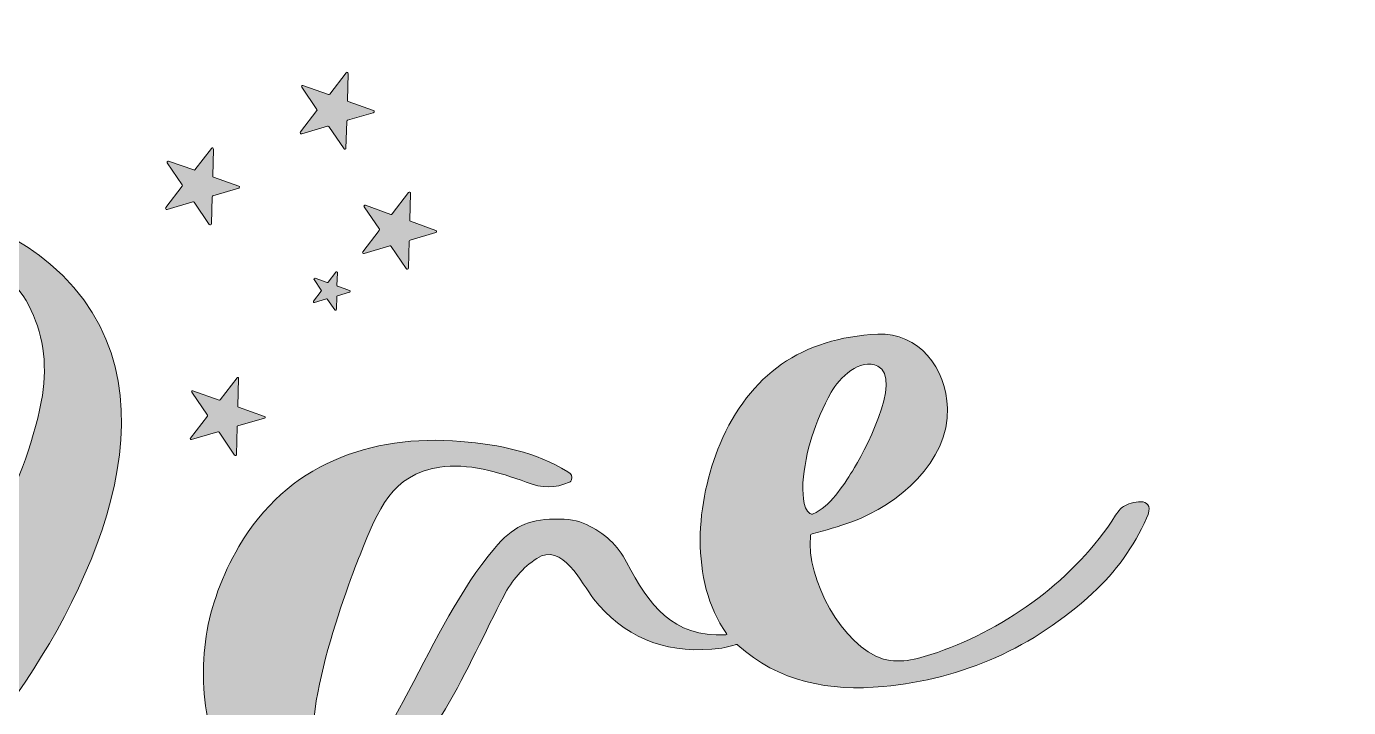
# Model space of a CAD drawing. Header units: millimetres. Extents: x 6 to 133, y 303 to 393.
# Drawn here: x 101.81 to 112.14, y 319.11 to 324.43 of the extents above; entities that cross this region are included whole.
import ezdxf

# ---------------------------------------------------------------- set-up
doc = ezdxf.new("R2010")
doc.units = ezdxf.units.MM
doc.header["$MEASUREMENT"] = 0

# ---------------------------------------------------------------- blocks, each defined once
blk = doc.blocks.new('block 2')
at = {"color": 188, "lineweight": 35, "true_color": 0x161224}
blk.add_open_spline([(21.418, 393.141), (21.418, 393.141), (6.418, 303.141), (6.418, 303.141), (6.418, 303.141), (118.799, 303.141), (118.799, 303.141), (118.799, 303.141), (133.023, 388.483), (133.023, 388.483), (133.386, 390.662), (131.914, 392.723), (129.735, 393.086), (129.518, 393.122), (129.298, 393.141), (129.078, 393.141), (129.078, 393.141), (21.418, 393.141), (21.418, 393.141)], degree=3, knots=[0, 0, 0, 0, 1, 1, 1, 2, 2, 2, 3, 3, 3, 4, 4, 4, 5, 5, 5, 6, 6, 6, 6], dxfattribs=at)
blk = doc.blocks.new('block 137')
at = {"true_color": 0x161225}
h = blk.add_hatch(color=188, dxfattribs=at)
h.dxf.hatch_style = 2
edge = h.paths.add_edge_path()
edge.add_spline(control_points=[(94.849, 321.238), (94.442, 321.015), (93.028, 320.19), (93.152, 319.64), (93.163, 319.59), (93.196, 319.542), (93.218, 319.496), (93.227, 319.478), (93.222, 319.469), (93.202, 319.468), (92.841, 319.449), (92.472, 319.668), (92.426, 320.051), (92.407, 320.206), (92.448, 320.342), (92.55, 320.457), (93.425, 321.448), (94.727, 322.071), (95.948, 322.507), (96.839, 322.827), (97.757, 323.042), (98.698, 323.153), (99.239, 323.217), (99.782, 323.225), (100.324, 323.175), (100.906, 323.121), (101.557, 322.948), (101.993, 322.576), (103.091, 321.639), (102.337, 320.061), (101.678, 319.136), (101.056, 318.265), (100.311, 317.512), (99.443, 316.878), (99.028, 316.575), (98.586, 316.318), (98.116, 316.111), (97.633, 315.896), (97.033, 315.899), (96.528, 316.031), (96.358, 316.075), (96.272, 316.122), (96.256, 316.302), (96.247, 316.403), (96.291, 316.452), (96.386, 316.451), (96.417, 316.451), (96.443, 316.436), (96.462, 316.404), (96.513, 316.322), (96.569, 316.254), (96.63, 316.202), (96.741, 316.107), (96.884, 316.142), (97.013, 316.181), (97.547, 316.338), (97.982, 316.619), (98.413, 316.962), (99.373, 317.724), (100.222, 318.596), (100.959, 319.576), (101.376, 320.131), (101.79, 320.815), (101.923, 321.5), (102.023, 322.018), (101.811, 322.486), (101.332, 322.702), (101.12, 322.798), (100.906, 322.858), (100.687, 322.881), (99.933, 322.961), (99.166, 322.832), (98.414, 322.642), (97.176, 322.329), (95.988, 321.862), (94.849, 321.238)], knot_values=[0, 0, 0, 0, 1, 1, 1, 2, 2, 2, 3, 3, 3, 4, 4, 4, 5, 5, 5, 6, 6, 6, 7, 7, 7, 8, 8, 8, 9, 9, 9, 10, 10, 10, 11, 11, 11, 12, 12, 12, 13, 13, 13, 14, 14, 14, 15, 15, 15, 16, 16, 16, 17, 17, 17, 18, 18, 18, 19, 19, 19, 20, 20, 20, 21, 21, 21, 22, 22, 22, 23, 23, 23, 24, 24, 24, 25, 25, 25, 25], degree=3, periodic=1)
at = {"lineweight": 0}
blk.add_open_spline([(94.849, 321.238), (94.442, 321.015), (93.028, 320.19), (93.152, 319.64), (93.163, 319.59), (93.196, 319.542), (93.218, 319.496), (93.227, 319.478), (93.222, 319.469), (93.202, 319.468), (92.841, 319.449), (92.472, 319.668), (92.426, 320.051), (92.407, 320.206), (92.448, 320.342), (92.55, 320.457), (93.425, 321.448), (94.727, 322.071), (95.948, 322.507), (96.839, 322.827), (97.757, 323.042), (98.698, 323.153), (99.239, 323.217), (99.782, 323.225), (100.324, 323.175), (100.906, 323.121), (101.557, 322.948), (101.993, 322.576), (103.091, 321.639), (102.337, 320.061), (101.678, 319.136), (101.056, 318.265), (100.311, 317.512), (99.443, 316.878), (99.028, 316.575), (98.586, 316.318), (98.116, 316.111), (97.633, 315.896), (97.033, 315.899), (96.528, 316.031), (96.358, 316.075), (96.272, 316.122), (96.256, 316.302), (96.247, 316.403), (96.291, 316.452), (96.386, 316.451), (96.417, 316.451), (96.443, 316.436), (96.462, 316.404), (96.513, 316.322), (96.569, 316.254), (96.63, 316.202), (96.741, 316.107), (96.884, 316.142), (97.013, 316.181), (97.547, 316.338), (97.982, 316.619), (98.413, 316.962), (99.373, 317.724), (100.222, 318.596), (100.959, 319.576), (101.376, 320.131), (101.79, 320.815), (101.923, 321.5), (102.023, 322.018), (101.811, 322.486), (101.332, 322.702), (101.12, 322.798), (100.906, 322.858), (100.687, 322.881), (99.933, 322.961), (99.166, 322.832), (98.414, 322.642), (97.176, 322.329), (95.988, 321.862), (94.849, 321.238)], degree=3, knots=[0, 0, 0, 0, 1, 1, 1, 2, 2, 2, 3, 3, 3, 4, 4, 4, 5, 5, 5, 6, 6, 6, 7, 7, 7, 8, 8, 8, 9, 9, 9, 10, 10, 10, 11, 11, 11, 12, 12, 12, 13, 13, 13, 14, 14, 14, 15, 15, 15, 16, 16, 16, 17, 17, 17, 18, 18, 18, 19, 19, 19, 20, 20, 20, 21, 21, 21, 22, 22, 22, 23, 23, 23, 24, 24, 24, 25, 25, 25, 25], dxfattribs=at)
blk = doc.blocks.new('block 136')
blk.add_blockref('block 137', (0, 0))
blk = doc.blocks.new('block 139')
at = {"true_color": 0x161225}
h = blk.add_hatch(color=188, dxfattribs=at)
h.dxf.hatch_style = 2
edge = h.paths.add_edge_path()
edge.add_spline(control_points=[(107.278, 319.69), (106.986, 320.104), (107.04, 320.726), (107.228, 321.171), (107.459, 321.715), (107.869, 322), (108.46, 322.029), (108.78, 322.044), (108.997, 321.76), (109.005, 321.451), (109.017, 321.032), (108.622, 320.695), (108.257, 320.562), (108.156, 320.526), (108.053, 320.495), (107.948, 320.468), (107.94, 320.466), (107.935, 320.46), (107.934, 320.451), (107.899, 320.123), (108.183, 319.585), (108.505, 319.49), (108.642, 319.45), (108.794, 319.496), (108.927, 319.542), (109.477, 319.734), (110.004, 320.117), (110.319, 320.613), (110.343, 320.65), (110.367, 320.676), (110.391, 320.688), (110.469, 320.728), (110.637, 320.759), (110.562, 320.591), (110.461, 320.367), (110.321, 320.172), (110.14, 320.005), (109.678, 319.579), (109.132, 319.335), (108.503, 319.275), (108.09, 319.235), (107.677, 319.312), (107.368, 319.599), (107.361, 319.605), (107.354, 319.606), (107.346, 319.602), (107.299, 319.585), (107.238, 319.572), (107.163, 319.567), (106.782, 319.536), (106.469, 319.668), (106.239, 319.961), (106.147, 320.079), (105.993, 320.408), (105.795, 320.276), (105.688, 320.205), (105.602, 320.106), (105.537, 319.982), (105.252, 319.431), (104.97, 318.721), (104.446, 318.357), (104.068, 318.095), (103.666, 318.274), (103.407, 318.596), (103.325, 318.699), (103.27, 318.813), (103.241, 318.939), (103.127, 319.437), (103.202, 319.913), (103.467, 320.369), (103.842, 321.011), (104.491, 321.248), (105.202, 321.191), (105.516, 321.165), (105.779, 321.109), (106.038, 320.953), (106.066, 320.938), (106.075, 320.916), (106.067, 320.891), (106.065, 320.882), (106.059, 320.875), (106.051, 320.872), (105.934, 320.822), (105.84, 320.824), (105.713, 320.872), (105.503, 320.951), (105.25, 321.024), (105.037, 320.989), (104.657, 320.928), (104.561, 320.667), (104.414, 320.305), (104.298, 320.017), (103.86, 318.821), (104.136, 318.605), (104.371, 318.419), (104.714, 319.087), (104.793, 319.236), (105.015, 319.65), (105.19, 320.027), (105.466, 320.355), (105.607, 320.524), (105.722, 320.58), (105.935, 320.584), (106.038, 320.586), (106.121, 320.572), (106.183, 320.542), (106.323, 320.477), (106.429, 320.378), (106.498, 320.246), (106.675, 319.911), (106.855, 319.66), (107.272, 319.679), (107.281, 319.68), (107.282, 319.683), (107.278, 319.69)], knot_values=[0, 0, 0, 0, 1, 1, 1, 2, 2, 2, 3, 3, 3, 4, 4, 4, 5, 5, 5, 6, 6, 6, 7, 7, 7, 8, 8, 8, 9, 9, 9, 10, 10, 10, 11, 11, 11, 12, 12, 12, 13, 13, 13, 14, 14, 14, 15, 15, 15, 16, 16, 16, 17, 17, 17, 18, 18, 18, 19, 19, 19, 20, 20, 20, 21, 21, 21, 22, 22, 22, 23, 23, 23, 24, 24, 24, 25, 25, 25, 26, 26, 26, 27, 27, 27, 28, 28, 28, 29, 29, 29, 30, 30, 30, 31, 31, 31, 32, 32, 32, 33, 33, 33, 34, 34, 34, 35, 35, 35, 36, 36, 36, 37, 37, 37, 38, 38, 38, 38], degree=3, periodic=1)
edge = h.paths.add_edge_path()
edge.add_spline(control_points=[(108.262, 320.958), (108.342, 321.085), (108.663, 321.679), (108.461, 321.779), (108.321, 321.848), (108.159, 321.687), (108.097, 321.575), (107.968, 321.345), (107.895, 321.11), (107.876, 320.868), (107.873, 320.818), (107.871, 320.663), (107.93, 320.627), (107.939, 320.622), (107.947, 320.621), (107.956, 320.625), (108.085, 320.679), (108.191, 320.844), (108.262, 320.958)], knot_values=[0, 0, 0, 0, 1, 1, 1, 2, 2, 2, 3, 3, 3, 4, 4, 4, 5, 5, 5, 6, 6, 6, 6], degree=3, periodic=1)
at = {"lineweight": 0}
for points, knots in [([(107.278, 319.69), (106.986, 320.104), (107.04, 320.726), (107.228, 321.171), (107.459, 321.715), (107.869, 322), (108.46, 322.029), (108.78, 322.044), (108.997, 321.76), (109.005, 321.451), (109.017, 321.032), (108.622, 320.695), (108.257, 320.562), (108.156, 320.526), (108.053, 320.495), (107.948, 320.468), (107.94, 320.466), (107.935, 320.46), (107.934, 320.451), (107.899, 320.123), (108.183, 319.585), (108.505, 319.49), (108.642, 319.45), (108.794, 319.496), (108.927, 319.542), (109.477, 319.734), (110.004, 320.117), (110.319, 320.613), (110.343, 320.65), (110.367, 320.676), (110.391, 320.688), (110.469, 320.728), (110.637, 320.759), (110.562, 320.591), (110.461, 320.367), (110.321, 320.172), (110.14, 320.005), (109.678, 319.579), (109.132, 319.335), (108.503, 319.275), (108.09, 319.235), (107.677, 319.312), (107.368, 319.599), (107.361, 319.605), (107.354, 319.606), (107.346, 319.602), (107.299, 319.585), (107.238, 319.572), (107.163, 319.567), (106.782, 319.536), (106.469, 319.668), (106.239, 319.961), (106.147, 320.079), (105.993, 320.408), (105.795, 320.276), (105.688, 320.205), (105.602, 320.106), (105.537, 319.982), (105.252, 319.431), (104.97, 318.721), (104.446, 318.357), (104.068, 318.095), (103.666, 318.274), (103.407, 318.596), (103.325, 318.699), (103.27, 318.813), (103.241, 318.939), (103.127, 319.437), (103.202, 319.913), (103.467, 320.369), (103.842, 321.011), (104.491, 321.248), (105.202, 321.191), (105.516, 321.165), (105.779, 321.109), (106.038, 320.953), (106.066, 320.938), (106.075, 320.916), (106.067, 320.891), (106.065, 320.882), (106.059, 320.875), (106.051, 320.872), (105.934, 320.822), (105.84, 320.824), (105.713, 320.872), (105.503, 320.951), (105.25, 321.024), (105.037, 320.989), (104.657, 320.928), (104.561, 320.667), (104.414, 320.305), (104.298, 320.017), (103.86, 318.821), (104.136, 318.605), (104.371, 318.419), (104.714, 319.087), (104.793, 319.236), (105.015, 319.65), (105.19, 320.027), (105.466, 320.355), (105.607, 320.524), (105.722, 320.58), (105.935, 320.584), (106.038, 320.586), (106.121, 320.572), (106.183, 320.542), (106.323, 320.477), (106.429, 320.378), (106.498, 320.246), (106.675, 319.911), (106.855, 319.66), (107.272, 319.679), (107.281, 319.68), (107.282, 319.683), (107.278, 319.69)], [0, 0, 0, 0, 1, 1, 1, 2, 2, 2, 3, 3, 3, 4, 4, 4, 5, 5, 5, 6, 6, 6, 7, 7, 7, 8, 8, 8, 9, 9, 9, 10, 10, 10, 11, 11, 11, 12, 12, 12, 13, 13, 13, 14, 14, 14, 15, 15, 15, 16, 16, 16, 17, 17, 17, 18, 18, 18, 19, 19, 19, 20, 20, 20, 21, 21, 21, 22, 22, 22, 23, 23, 23, 24, 24, 24, 25, 25, 25, 26, 26, 26, 27, 27, 27, 28, 28, 28, 29, 29, 29, 30, 30, 30, 31, 31, 31, 32, 32, 32, 33, 33, 33, 34, 34, 34, 35, 35, 35, 36, 36, 36, 37, 37, 37, 38, 38, 38, 38]), ([(108.262, 320.958), (108.342, 321.085), (108.663, 321.679), (108.461, 321.779), (108.321, 321.848), (108.159, 321.687), (108.097, 321.575), (107.968, 321.345), (107.895, 321.11), (107.876, 320.868), (107.873, 320.818), (107.871, 320.663), (107.93, 320.627), (107.939, 320.622), (107.947, 320.621), (107.956, 320.625), (108.085, 320.679), (108.191, 320.844), (108.262, 320.958)], [0, 0, 0, 0, 1, 1, 1, 2, 2, 2, 3, 3, 3, 4, 4, 4, 5, 5, 5, 6, 6, 6, 6])]:
    blk.add_open_spline(points, degree=3, knots=knots, dxfattribs=at)
blk = doc.blocks.new('block 138')
blk.add_blockref('block 139', (0, 0))

msp = doc.modelspace()

# ---------------------------------------------------------------- hatches: boundary and pattern name
at = {"true_color": 0x161225}
h = msp.add_hatch(color=188, dxfattribs=at)
h.dxf.hatch_style = 2
edge = h.paths.add_edge_path()
edge.add_spline(control_points=[(104.321, 323.848), (104.321, 323.848), (104.52, 323.777), (104.52, 323.777), (104.523, 323.776), (104.525, 323.772), (104.525, 323.768), (104.525, 323.764), (104.523, 323.761), (104.518, 323.76), (104.518, 323.76), (104.316, 323.701), (104.316, 323.701), (104.313, 323.699), (104.311, 323.697), (104.311, 323.692), (104.311, 323.692), (104.304, 323.481), (104.304, 323.481), (104.304, 323.478), (104.302, 323.475), (104.299, 323.474), (104.294, 323.473), (104.291, 323.474), (104.289, 323.477), (104.289, 323.477), (104.17, 323.651), (104.17, 323.651), (104.167, 323.655), (104.164, 323.656), (104.16, 323.655), (104.16, 323.655), (103.958, 323.595), (103.958, 323.595), (103.953, 323.594), (103.95, 323.595), (103.948, 323.598), (103.946, 323.601), (103.946, 323.606), (103.948, 323.609), (103.948, 323.609), (104.077, 323.776), (104.077, 323.776), (104.079, 323.779), (104.079, 323.782), (104.077, 323.786), (104.077, 323.786), (103.958, 323.96), (103.958, 323.96), (103.956, 323.963), (103.956, 323.966), (103.958, 323.97), (103.961, 323.973), (103.965, 323.974), (103.968, 323.973), (103.968, 323.973), (104.167, 323.902), (104.167, 323.902), (104.171, 323.901), (104.174, 323.902), (104.177, 323.905), (104.177, 323.905), (104.305, 324.072), (104.305, 324.072), (104.308, 324.076), (104.311, 324.076), (104.315, 324.075), (104.32, 324.074), (104.321, 324.071), (104.321, 324.066), (104.321, 324.066), (104.315, 323.856), (104.315, 323.856), (104.314, 323.852), (104.316, 323.849), (104.321, 323.848)], knot_values=[0, 0, 0, 0, 1, 1, 1, 2, 2, 2, 3, 3, 3, 4, 4, 4, 5, 5, 5, 6, 6, 6, 7, 7, 7, 8, 8, 8, 9, 9, 9, 10, 10, 10, 11, 11, 11, 12, 12, 12, 13, 13, 13, 14, 14, 14, 15, 15, 15, 16, 16, 16, 17, 17, 17, 18, 18, 18, 19, 19, 19, 20, 20, 20, 21, 21, 21, 22, 22, 22, 23, 23, 23, 24, 24, 24, 25, 25, 25, 25], degree=3, periodic=1)
h = msp.add_hatch(color=188, dxfattribs=at)
h.dxf.hatch_style = 2
edge = h.paths.add_edge_path()
edge.add_spline(control_points=[(103.269, 323.256), (103.269, 323.256), (103.466, 323.185), (103.466, 323.185), (103.471, 323.184), (103.472, 323.182), (103.472, 323.177), (103.472, 323.173), (103.47, 323.171), (103.466, 323.17), (103.466, 323.17), (103.264, 323.11), (103.264, 323.11), (103.261, 323.109), (103.259, 323.105), (103.259, 323.102), (103.259, 323.102), (103.252, 322.891), (103.252, 322.891), (103.252, 322.887), (103.25, 322.884), (103.246, 322.883), (103.242, 322.882), (103.239, 322.883), (103.236, 322.887), (103.236, 322.887), (103.117, 323.06), (103.117, 323.06), (103.114, 323.063), (103.111, 323.064), (103.108, 323.063), (103.108, 323.063), (102.906, 323.004), (102.906, 323.004), (102.901, 323.003), (102.899, 323.004), (102.896, 323.008), (102.894, 323.011), (102.894, 323.014), (102.897, 323.018), (102.897, 323.018), (103.024, 323.185), (103.024, 323.185), (103.027, 323.188), (103.027, 323.192), (103.024, 323.195), (103.024, 323.195), (102.907, 323.368), (102.907, 323.368), (102.905, 323.372), (102.905, 323.375), (102.907, 323.378), (102.909, 323.382), (102.912, 323.383), (102.917, 323.382), (102.917, 323.382), (103.114, 323.312), (103.114, 323.312), (103.119, 323.309), (103.122, 323.311), (103.124, 323.314), (103.124, 323.314), (103.253, 323.48), (103.253, 323.48), (103.255, 323.484), (103.259, 323.485), (103.263, 323.484), (103.266, 323.483), (103.269, 323.479), (103.269, 323.475), (103.269, 323.475), (103.263, 323.265), (103.263, 323.265), (103.263, 323.261), (103.264, 323.258), (103.269, 323.256)], knot_values=[0, 0, 0, 0, 1, 1, 1, 2, 2, 2, 3, 3, 3, 4, 4, 4, 5, 5, 5, 6, 6, 6, 7, 7, 7, 8, 8, 8, 9, 9, 9, 10, 10, 10, 11, 11, 11, 12, 12, 12, 13, 13, 13, 14, 14, 14, 15, 15, 15, 16, 16, 16, 17, 17, 17, 18, 18, 18, 19, 19, 19, 20, 20, 20, 21, 21, 21, 22, 22, 22, 23, 23, 23, 24, 24, 24, 25, 25, 25, 25], degree=3, periodic=1)
h = msp.add_hatch(color=188, dxfattribs=at)
h.dxf.hatch_style = 2
edge = h.paths.add_edge_path()
edge.add_spline(control_points=[(104.809, 322.911), (104.809, 322.911), (105.007, 322.84), (105.007, 322.84), (105.01, 322.839), (105.012, 322.836), (105.012, 322.832), (105.012, 322.828), (105.01, 322.824), (105.006, 322.823), (105.006, 322.823), (104.805, 322.763), (104.805, 322.763), (104.8, 322.762), (104.798, 322.76), (104.798, 322.756), (104.798, 322.756), (104.793, 322.546), (104.793, 322.546), (104.793, 322.541), (104.79, 322.538), (104.786, 322.537), (104.781, 322.536), (104.778, 322.537), (104.776, 322.541), (104.776, 322.541), (104.657, 322.715), (104.657, 322.715), (104.655, 322.718), (104.652, 322.719), (104.647, 322.718), (104.647, 322.718), (104.446, 322.659), (104.446, 322.659), (104.442, 322.658), (104.439, 322.659), (104.436, 322.662), (104.434, 322.666), (104.434, 322.669), (104.436, 322.672), (104.436, 322.672), (104.564, 322.839), (104.564, 322.839), (104.567, 322.842), (104.567, 322.845), (104.565, 322.849), (104.565, 322.849), (104.446, 323.023), (104.446, 323.023), (104.444, 323.026), (104.444, 323.03), (104.446, 323.033), (104.45, 323.036), (104.453, 323.038), (104.456, 323.036), (104.456, 323.036), (104.655, 322.965), (104.655, 322.965), (104.658, 322.964), (104.662, 322.965), (104.664, 322.969), (104.664, 322.969), (104.793, 323.135), (104.793, 323.135), (104.795, 323.139), (104.798, 323.14), (104.803, 323.139), (104.807, 323.136), (104.809, 323.134), (104.808, 323.13), (104.808, 323.13), (104.803, 322.92), (104.803, 322.92), (104.803, 322.915), (104.805, 322.912), (104.809, 322.911)], knot_values=[0, 0, 0, 0, 1, 1, 1, 2, 2, 2, 3, 3, 3, 4, 4, 4, 5, 5, 5, 6, 6, 6, 7, 7, 7, 8, 8, 8, 9, 9, 9, 10, 10, 10, 11, 11, 11, 12, 12, 12, 13, 13, 13, 14, 14, 14, 15, 15, 15, 16, 16, 16, 17, 17, 17, 18, 18, 18, 19, 19, 19, 20, 20, 20, 21, 21, 21, 22, 22, 22, 23, 23, 23, 24, 24, 24, 25, 25, 25, 25], degree=3, periodic=1)
h = msp.add_hatch(color=188, dxfattribs=at)
h.dxf.hatch_style = 2
edge = h.paths.add_edge_path()
edge.add_spline(control_points=[(104.24, 322.403), (104.24, 322.403), (104.332, 322.369), (104.332, 322.369), (104.335, 322.368), (104.338, 322.366), (104.336, 322.363), (104.336, 322.359), (104.335, 322.356), (104.332, 322.356), (104.332, 322.356), (104.238, 322.328), (104.238, 322.328), (104.234, 322.327), (104.232, 322.325), (104.232, 322.322), (104.232, 322.322), (104.23, 322.224), (104.23, 322.224), (104.23, 322.22), (104.228, 322.217), (104.224, 322.216), (104.221, 322.215), (104.218, 322.216), (104.217, 322.22), (104.217, 322.22), (104.161, 322.301), (104.161, 322.301), (104.159, 322.304), (104.157, 322.305), (104.153, 322.304), (104.153, 322.304), (104.059, 322.276), (104.059, 322.276), (104.056, 322.275), (104.052, 322.276), (104.051, 322.279), (104.049, 322.282), (104.049, 322.285), (104.051, 322.287), (104.051, 322.287), (104.111, 322.365), (104.111, 322.365), (104.113, 322.368), (104.113, 322.37), (104.111, 322.374), (104.111, 322.374), (104.056, 322.455), (104.056, 322.455), (104.053, 322.457), (104.053, 322.46), (104.056, 322.463), (104.058, 322.466), (104.061, 322.467), (104.064, 322.466), (104.064, 322.466), (104.157, 322.433), (104.157, 322.433), (104.16, 322.432), (104.163, 322.432), (104.164, 322.435), (104.164, 322.435), (104.224, 322.513), (104.224, 322.513), (104.227, 322.515), (104.23, 322.516), (104.233, 322.515), (104.237, 322.514), (104.238, 322.511), (104.238, 322.508), (104.238, 322.508), (104.234, 322.409), (104.234, 322.409), (104.234, 322.406), (104.237, 322.404), (104.24, 322.403)], knot_values=[0, 0, 0, 0, 1, 1, 1, 2, 2, 2, 3, 3, 3, 4, 4, 4, 5, 5, 5, 6, 6, 6, 7, 7, 7, 8, 8, 8, 9, 9, 9, 10, 10, 10, 11, 11, 11, 12, 12, 12, 13, 13, 13, 14, 14, 14, 15, 15, 15, 16, 16, 16, 17, 17, 17, 18, 18, 18, 19, 19, 19, 20, 20, 20, 21, 21, 21, 22, 22, 22, 23, 23, 23, 24, 24, 24, 25, 25, 25, 25], degree=3, periodic=1)
h = msp.add_hatch(color=188, dxfattribs=at)
h.dxf.hatch_style = 2
edge = h.paths.add_edge_path()
edge.add_spline(control_points=[(103.464, 321.459), (103.464, 321.459), (103.668, 321.386), (103.668, 321.386), (103.672, 321.385), (103.673, 321.383), (103.673, 321.379), (103.673, 321.375), (103.672, 321.373), (103.668, 321.372), (103.668, 321.372), (103.46, 321.312), (103.46, 321.312), (103.455, 321.311), (103.454, 321.308), (103.454, 321.305), (103.454, 321.305), (103.448, 321.087), (103.448, 321.087), (103.447, 321.084), (103.446, 321.082), (103.443, 321.081), (103.44, 321.08), (103.436, 321.081), (103.434, 321.084), (103.434, 321.084), (103.313, 321.264), (103.313, 321.264), (103.311, 321.266), (103.308, 321.267), (103.304, 321.266), (103.304, 321.266), (103.096, 321.205), (103.096, 321.205), (103.092, 321.204), (103.09, 321.205), (103.088, 321.207), (103.086, 321.211), (103.086, 321.214), (103.088, 321.216), (103.088, 321.216), (103.221, 321.388), (103.221, 321.388), (103.223, 321.39), (103.224, 321.394), (103.222, 321.397), (103.222, 321.397), (103.099, 321.576), (103.099, 321.576), (103.097, 321.579), (103.097, 321.581), (103.099, 321.585), (103.101, 321.587), (103.104, 321.588), (103.108, 321.587), (103.108, 321.587), (103.312, 321.514), (103.312, 321.514), (103.315, 321.511), (103.318, 321.513), (103.32, 321.516), (103.32, 321.516), (103.453, 321.688), (103.453, 321.688), (103.454, 321.691), (103.457, 321.691), (103.461, 321.69), (103.464, 321.689), (103.466, 321.687), (103.465, 321.683), (103.465, 321.683), (103.458, 321.466), (103.458, 321.466), (103.458, 321.463), (103.46, 321.46), (103.464, 321.459)], knot_values=[0, 0, 0, 0, 1, 1, 1, 2, 2, 2, 3, 3, 3, 4, 4, 4, 5, 5, 5, 6, 6, 6, 7, 7, 7, 8, 8, 8, 9, 9, 9, 10, 10, 10, 11, 11, 11, 12, 12, 12, 13, 13, 13, 14, 14, 14, 15, 15, 15, 16, 16, 16, 17, 17, 17, 18, 18, 18, 19, 19, 19, 20, 20, 20, 21, 21, 21, 22, 22, 22, 23, 23, 23, 24, 24, 24, 25, 25, 25, 25], degree=3, periodic=1)

# ---------------------------------------------------------------- linework, layer by layer
at = {"lineweight": 0}
for points in [[(104.321, 323.848), (104.321, 323.848), (104.52, 323.777), (104.52, 323.777), (104.523, 323.776), (104.525, 323.772), (104.525, 323.768), (104.525, 323.764), (104.523, 323.761), (104.518, 323.76), (104.518, 323.76), (104.316, 323.701), (104.316, 323.701), (104.313, 323.699), (104.311, 323.697), (104.311, 323.692), (104.311, 323.692), (104.304, 323.481), (104.304, 323.481), (104.304, 323.478), (104.302, 323.475), (104.299, 323.474), (104.294, 323.473), (104.291, 323.474), (104.289, 323.477), (104.289, 323.477), (104.17, 323.651), (104.17, 323.651), (104.167, 323.655), (104.164, 323.656), (104.16, 323.655), (104.16, 323.655), (103.958, 323.595), (103.958, 323.595), (103.953, 323.594), (103.95, 323.595), (103.948, 323.598), (103.946, 323.601), (103.946, 323.606), (103.948, 323.609), (103.948, 323.609), (104.077, 323.776), (104.077, 323.776), (104.079, 323.779), (104.079, 323.782), (104.077, 323.786), (104.077, 323.786), (103.958, 323.96), (103.958, 323.96), (103.956, 323.963), (103.956, 323.966), (103.958, 323.97), (103.961, 323.973), (103.965, 323.974), (103.968, 323.973), (103.968, 323.973), (104.167, 323.902), (104.167, 323.902), (104.171, 323.901), (104.174, 323.902), (104.177, 323.905), (104.177, 323.905), (104.305, 324.072), (104.305, 324.072), (104.308, 324.076), (104.311, 324.076), (104.315, 324.075), (104.32, 324.074), (104.321, 324.071), (104.321, 324.066), (104.321, 324.066), (104.315, 323.856), (104.315, 323.856), (104.314, 323.852), (104.316, 323.849), (104.321, 323.848)], [(103.269, 323.256), (103.269, 323.256), (103.466, 323.185), (103.466, 323.185), (103.471, 323.184), (103.472, 323.182), (103.472, 323.177), (103.472, 323.173), (103.47, 323.171), (103.466, 323.17), (103.466, 323.17), (103.264, 323.11), (103.264, 323.11), (103.261, 323.109), (103.259, 323.105), (103.259, 323.102), (103.259, 323.102), (103.252, 322.891), (103.252, 322.891), (103.252, 322.887), (103.25, 322.884), (103.246, 322.883), (103.242, 322.882), (103.239, 322.883), (103.236, 322.887), (103.236, 322.887), (103.117, 323.06), (103.117, 323.06), (103.114, 323.063), (103.111, 323.064), (103.108, 323.063), (103.108, 323.063), (102.906, 323.004), (102.906, 323.004), (102.901, 323.003), (102.899, 323.004), (102.896, 323.008), (102.894, 323.011), (102.894, 323.014), (102.897, 323.018), (102.897, 323.018), (103.024, 323.185), (103.024, 323.185), (103.027, 323.188), (103.027, 323.192), (103.024, 323.195), (103.024, 323.195), (102.907, 323.368), (102.907, 323.368), (102.905, 323.372), (102.905, 323.375), (102.907, 323.378), (102.909, 323.382), (102.912, 323.383), (102.917, 323.382), (102.917, 323.382), (103.114, 323.312), (103.114, 323.312), (103.119, 323.309), (103.122, 323.311), (103.124, 323.314), (103.124, 323.314), (103.253, 323.48), (103.253, 323.48), (103.255, 323.484), (103.259, 323.485), (103.263, 323.484), (103.266, 323.483), (103.269, 323.479), (103.269, 323.475), (103.269, 323.475), (103.263, 323.265), (103.263, 323.265), (103.263, 323.261), (103.264, 323.258), (103.269, 323.256)], [(104.809, 322.911), (104.809, 322.911), (105.007, 322.84), (105.007, 322.84), (105.01, 322.839), (105.012, 322.836), (105.012, 322.832), (105.012, 322.828), (105.01, 322.824), (105.006, 322.823), (105.006, 322.823), (104.805, 322.763), (104.805, 322.763), (104.8, 322.762), (104.798, 322.76), (104.798, 322.756), (104.798, 322.756), (104.793, 322.546), (104.793, 322.546), (104.793, 322.541), (104.79, 322.538), (104.786, 322.537), (104.781, 322.536), (104.778, 322.537), (104.776, 322.541), (104.776, 322.541), (104.657, 322.715), (104.657, 322.715), (104.655, 322.718), (104.652, 322.719), (104.647, 322.718), (104.647, 322.718), (104.446, 322.659), (104.446, 322.659), (104.442, 322.658), (104.439, 322.659), (104.436, 322.662), (104.434, 322.666), (104.434, 322.669), (104.436, 322.672), (104.436, 322.672), (104.564, 322.839), (104.564, 322.839), (104.567, 322.842), (104.567, 322.845), (104.565, 322.849), (104.565, 322.849), (104.446, 323.023), (104.446, 323.023), (104.444, 323.026), (104.444, 323.03), (104.446, 323.033), (104.45, 323.036), (104.453, 323.038), (104.456, 323.036), (104.456, 323.036), (104.655, 322.965), (104.655, 322.965), (104.658, 322.964), (104.662, 322.965), (104.664, 322.969), (104.664, 322.969), (104.793, 323.135), (104.793, 323.135), (104.795, 323.139), (104.798, 323.14), (104.803, 323.139), (104.807, 323.136), (104.809, 323.134), (104.808, 323.13), (104.808, 323.13), (104.803, 322.92), (104.803, 322.92), (104.803, 322.915), (104.805, 322.912), (104.809, 322.911)], [(104.24, 322.403), (104.24, 322.403), (104.332, 322.369), (104.332, 322.369), (104.335, 322.368), (104.338, 322.366), (104.336, 322.363), (104.336, 322.359), (104.335, 322.356), (104.332, 322.356), (104.332, 322.356), (104.238, 322.328), (104.238, 322.328), (104.234, 322.327), (104.232, 322.325), (104.232, 322.322), (104.232, 322.322), (104.23, 322.224), (104.23, 322.224), (104.23, 322.22), (104.228, 322.217), (104.224, 322.216), (104.221, 322.215), (104.218, 322.216), (104.217, 322.22), (104.217, 322.22), (104.161, 322.301), (104.161, 322.301), (104.159, 322.304), (104.157, 322.305), (104.153, 322.304), (104.153, 322.304), (104.059, 322.276), (104.059, 322.276), (104.056, 322.275), (104.052, 322.276), (104.051, 322.279), (104.049, 322.282), (104.049, 322.285), (104.051, 322.287), (104.051, 322.287), (104.111, 322.365), (104.111, 322.365), (104.113, 322.368), (104.113, 322.37), (104.111, 322.374), (104.111, 322.374), (104.056, 322.455), (104.056, 322.455), (104.053, 322.457), (104.053, 322.46), (104.056, 322.463), (104.058, 322.466), (104.061, 322.467), (104.064, 322.466), (104.064, 322.466), (104.157, 322.433), (104.157, 322.433), (104.16, 322.432), (104.163, 322.432), (104.164, 322.435), (104.164, 322.435), (104.224, 322.513), (104.224, 322.513), (104.227, 322.515), (104.23, 322.516), (104.233, 322.515), (104.237, 322.514), (104.238, 322.511), (104.238, 322.508), (104.238, 322.508), (104.234, 322.409), (104.234, 322.409), (104.234, 322.406), (104.237, 322.404), (104.24, 322.403)], [(103.464, 321.459), (103.464, 321.459), (103.668, 321.386), (103.668, 321.386), (103.672, 321.385), (103.673, 321.383), (103.673, 321.379), (103.673, 321.375), (103.672, 321.373), (103.668, 321.372), (103.668, 321.372), (103.46, 321.312), (103.46, 321.312), (103.455, 321.311), (103.454, 321.308), (103.454, 321.305), (103.454, 321.305), (103.448, 321.087), (103.448, 321.087), (103.447, 321.084), (103.446, 321.082), (103.443, 321.081), (103.44, 321.08), (103.436, 321.081), (103.434, 321.084), (103.434, 321.084), (103.313, 321.264), (103.313, 321.264), (103.311, 321.266), (103.308, 321.267), (103.304, 321.266), (103.304, 321.266), (103.096, 321.205), (103.096, 321.205), (103.092, 321.204), (103.09, 321.205), (103.088, 321.207), (103.086, 321.211), (103.086, 321.214), (103.088, 321.216), (103.088, 321.216), (103.221, 321.388), (103.221, 321.388), (103.223, 321.39), (103.224, 321.394), (103.222, 321.397), (103.222, 321.397), (103.099, 321.576), (103.099, 321.576), (103.097, 321.579), (103.097, 321.581), (103.099, 321.585), (103.101, 321.587), (103.104, 321.588), (103.108, 321.587), (103.108, 321.587), (103.312, 321.514), (103.312, 321.514), (103.315, 321.511), (103.318, 321.513), (103.32, 321.516), (103.32, 321.516), (103.453, 321.688), (103.453, 321.688), (103.454, 321.691), (103.457, 321.691), (103.461, 321.69), (103.464, 321.689), (103.466, 321.687), (103.465, 321.683), (103.465, 321.683), (103.458, 321.466), (103.458, 321.466), (103.458, 321.463), (103.46, 321.46), (103.464, 321.459)]]:
    msp.add_open_spline(points, degree=3, knots=[0, 0, 0, 0, 1, 1, 1, 2, 2, 2, 3, 3, 3, 4, 4, 4, 5, 5, 5, 6, 6, 6, 7, 7, 7, 8, 8, 8, 9, 9, 9, 10, 10, 10, 11, 11, 11, 12, 12, 12, 13, 13, 13, 14, 14, 14, 15, 15, 15, 16, 16, 16, 17, 17, 17, 18, 18, 18, 19, 19, 19, 20, 20, 20, 21, 21, 21, 22, 22, 22, 23, 23, 23, 24, 24, 24, 25, 25, 25, 25], dxfattribs=at)

# ---------------------------------------------------------------- block references
for name in ['block 2', 'block 136', 'block 138']:
    msp.add_blockref(name, (0, 0))

doc.saveas('drawing.dxf')
